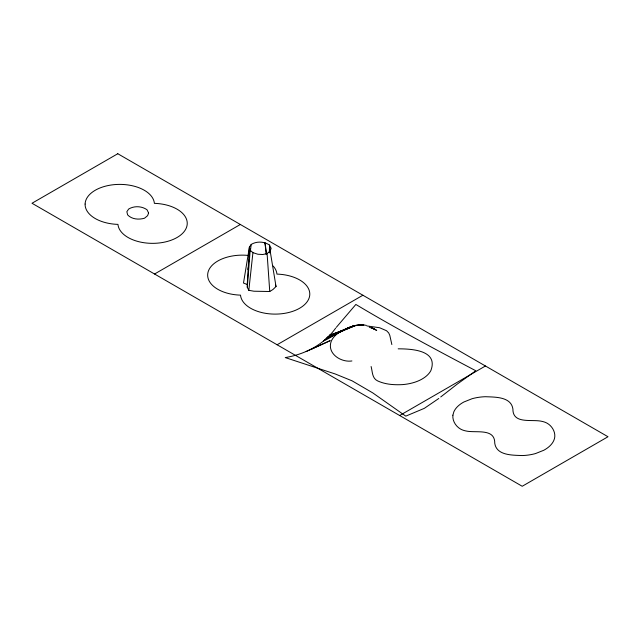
<?xml version="1.0" encoding="UTF-8"?>
<svg xmlns="http://www.w3.org/2000/svg" width="640" height="640" viewBox="0 0 640 640"><rect width="100%" height="100%" fill="white"/><g stroke="black" fill="none" stroke-linecap="round" stroke-linejoin="round"><path stroke-width="0.96" d="M269.336 252.928L269.528 245.088C264.208 241.408 256.784 241.064 251.224 244.408L249.408 247.072L243.496 283.04L247.232 284.52L247.304 287.4L248.816 290.32L253.912 291.216L269.752 291.504L272.944 289.504L276.032 286.544L270.168 251.048L271.144 248.344L269.528 245.088L270.248 251.896M247.232 284.52L249.408 247.072L250.176 250.256L247.304 287.4M248.816 290.32L252.928 252.648L250.176 250.256M247.936 269.552L248.192 267.616M248.952 261.816L249.2 259.88M250.336 251.184L251.224 244.408M336.344 327.304L355.864 304.456C395.048 327.936 435.432 349.416 475.816 370.768L457.088 384.208L440.728 396.96M335.68 328.096C323.848 344.728 305.056 354.248 285.264 357.584L335.288 373.992L352.12 380.848L372.792 392.912L405.784 416.136L424.312 408.352L438.8 398.472M252.928 252.648L257.896 254.256L262.832 254.504L267.096 253.576L270.168 251.048M154.552 274.008L240.344 224.48M277.104 344.768L362.896 295.232M399.656 415.52L485.448 365.992M323.472 340.984C336.896 335.112 350.44 322.208 366.32 325.368M343.976 329.84L324.936 339.664L345.384 329.192L353.576 325.936L349.608 327.264M311.04 349.392L330.192 340.624L306.192 351.528M348.144 328.152L327.808 336.888L352.424 326.448L345.384 329.192L326.384 338.304L346.776 328.632L353.8 326.224L329.208 335.432L349.928 327.688M348.168 327.872L356.056 325.32L363.832 324.936L359.952 324.824L352.152 326.336M349.88 327.856L339.4 332.368A35.112 20.272 0 0 0 331.264 341.208C326.648 353.44 340.896 362.672 351.912 360.96M349.072 327.92L351.856 327.224M366.896 325.936L379.6 327.736L386.552 330.736L388.696 332.936L389.8 335.376L391.856 344.56M398.184 348.832C411.552 348.84 438.728 350.16 430.824 370.696A35.112 20.272 0 0 1 421.744 379.232A33.792 19.512 0 0 1 414.744 382.248A34.584 19.968 0 0 1 402.336 384.624C393.984 385.048 385.272 384.44 377.592 380.888C371.944 378.256 372.552 371.576 371.104 366.52M369.264 327.184L374.272 329.064L371.664 327.776L376.712 330.424L372.704 328.016M275.536 285.128L276.032 286.544M266.568 253.608L264.976 242.728L266.216 254.624M267.096 253.576L269.752 291.504M247.744 255.384A34.664 20.016 0 0 0 207.848 273.064A34.664 20.016 0 0 0 240.512 295.136A34.664 20.016 0 0 0 275.728 314.104A34.664 20.016 0 0 0 309.784 294.44A34.664 20.016 0 0 0 276.936 274.104A34.664 20.016 0 0 0 273.208 266.064M452.888 415.2C452.312 420.808 455.784 426.344 460.568 429.064A14.568 8.408 0 0 0 465.8 430.928C475.512 433.344 495 427.696 494.752 443.24C496.52 455.664 512.624 455.136 522.224 455.552A34.12 19.696 0 0 0 528.136 455.072A34.64 20 0 0 0 535.64 453.52L543.808 450.256A35.072 20.248 0 0 0 553.816 440.464C556.768 434.096 552.888 426.424 547.088 423.2A14.568 8.408 0 0 0 541.856 421.344C532.128 418.96 512.672 424.52 512.904 409.024C511.136 396.6 495.032 397.128 485.432 396.72A34.12 19.696 0 0 0 479.52 397.2A34.64 20 0 0 0 472.016 398.744L463.848 402.008A35.072 20.248 0 0 0 453.848 411.8L452.888 415.2M148.592 212.96L147.616 215.664L144.544 218.2C138.896 219.888 131.832 219.416 127.624 214.88L126.856 211.696L128.672 209.032C134.232 205.688 141.656 206.032 146.976 209.712L148.592 212.96M117.784 153.728L32 203.256L522.216 486.272L608 436.744L117.784 153.728M85.112 204.048A34.664 20.016 0 0 0 117.952 224.384A34.664 20.016 0 0 0 153.176 243.344A34.664 20.016 0 0 0 187.232 223.688A34.664 20.016 0 0 0 154.384 203.352A34.664 20.016 0 0 0 119.168 184.392A34.664 20.016 0 0 0 85.112 204.048"/></g></svg>
